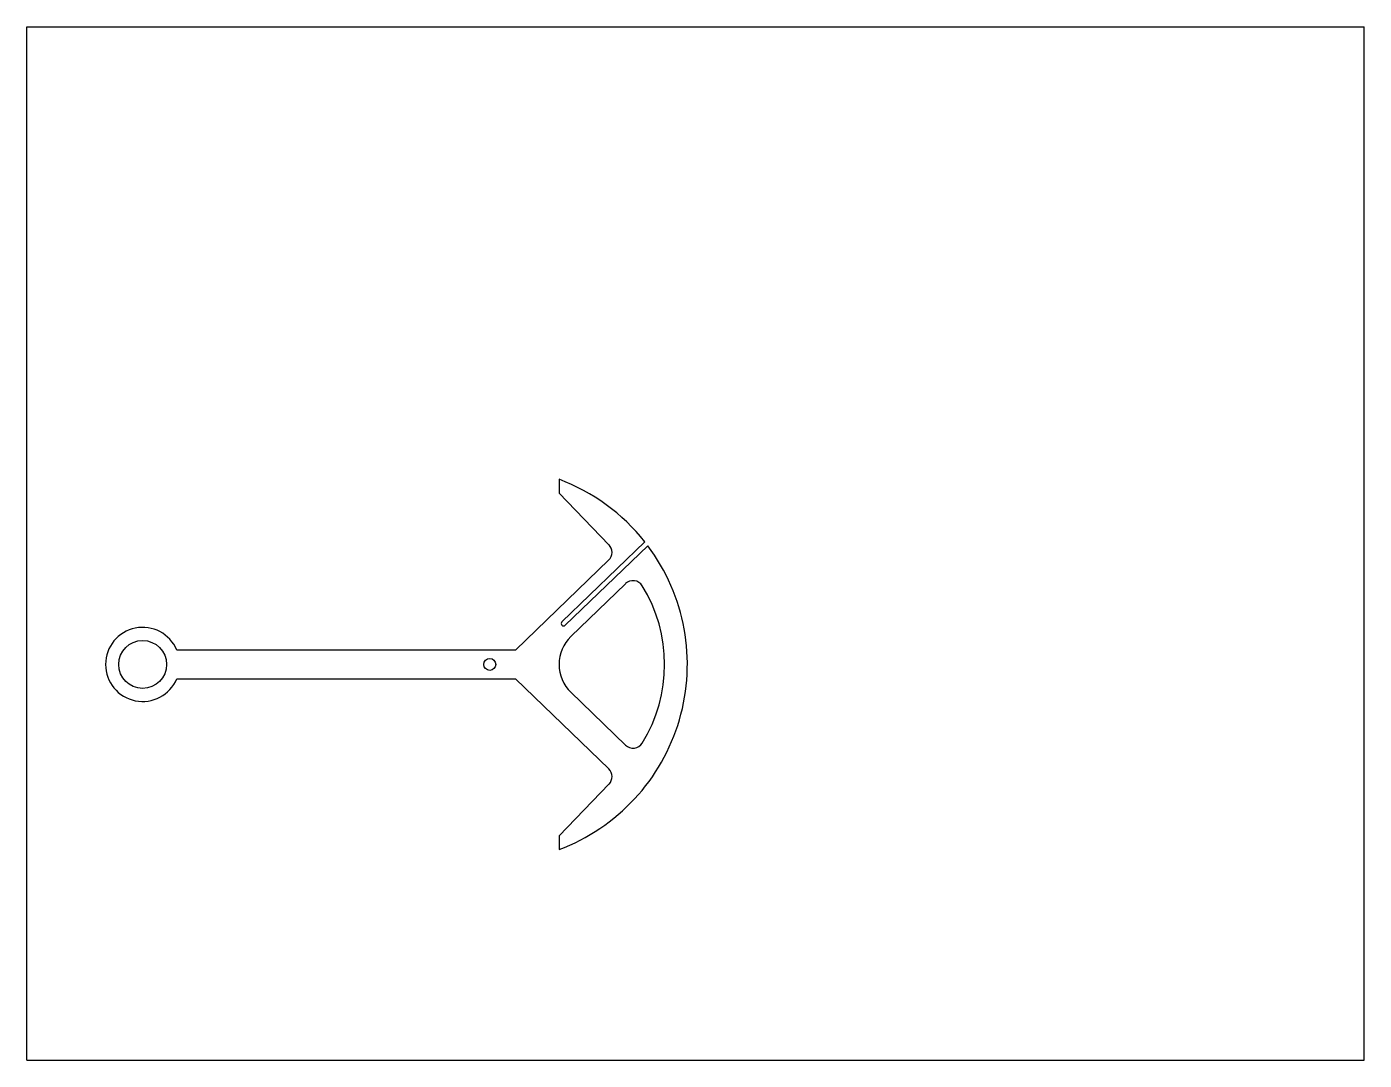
# Model space of a CAD drawing. Header units: inches. Extents: x 0 to 22, y 0 to 17.
import ezdxf

# ---------------------------------------------------------------- set-up
doc = ezdxf.new("R2010")
doc.units = ezdxf.units.IN
doc.header["$LTSCALE"] = 1.21
doc.header["$MEASUREMENT"] = 0
doc.layers.get('0').update_dxf_attribs({"linetype": 'CONTINUOUS'})
doc.layers.add('02___PRT_ALL_AXES', color=7, linetype='CONTINUOUS')

msp = doc.modelspace()

# ---------------------------------------------------------------- linework, layer by layer
at = {"color": 7, "linetype": 'Continuous'}
for p, q in [((0, 0), (0, 17)), ((0, 17), (22, 17)), ((22, 0), (22, 17)), ((8.755, 9.33), (9.577, 8.479)), ((8.803, 7.211), (10.165, 8.527)), ((10.214, 8.464), (8.857, 7.155)), ((9.573, 8.229), (8.039, 6.747)), ((8.95, 6.97), (9.85, 7.839)), ((8.039, 6.275), (9.573, 4.794)), ((9.85, 5.183), (8.95, 6.052)), ((9.577, 4.543), (8.755, 3.692)), ((0, 0), (22, 0))]:
    msp.add_line(p, q, dxfattribs=at)
for centre, radius, start, end in [((9.45, 8.356), 0.177, 314.0026, 44.0026), ((9.973, 7.712), 0.177, 31.7914, 134.0026), ((8.036, 6.511), 2.456, 328.2086, 31.7914), ((8.83, 7.183), 0.0394, 134.0026, 314.0026), ((9.973, 5.311), 0.177, 225.9974, 328.2086), ((9.45, 4.666), 0.177, 315.9974, 45.9974)]:
    msp.add_arc(centre, radius, start, end, dxfattribs=at)
at = {"layer": '02___PRT_ALL_AXES', "color": 7, "linetype": 'Continuous'}
for p, q in [((8.755, 9.556), (8.755, 9.33)), ((8.039, 6.747), (2.469, 6.747)), ((2.469, 6.275), (8.039, 6.275)), ((8.755, 3.692), (8.755, 3.467))]:
    msp.add_line(p, q, dxfattribs=at)
for centre, radius in [((1.906, 6.511), 0.394), ((7.615, 6.511), 0.0984)]:
    msp.add_circle(centre, radius, dxfattribs=at)
for centre, radius, start, end in [((7.615, 6.511), 3.251, 38.3244, 69.4712), ((7.615, 6.511), 3.251, 290.5288, 36.9281), ((1.906, 6.511), 0.61, 22.774, 337.226), ((9.393, 6.511), 0.638, 134.0026, 225.9974)]:
    msp.add_arc(centre, radius, start, end, dxfattribs=at)

doc.saveas('drawing.dxf')
